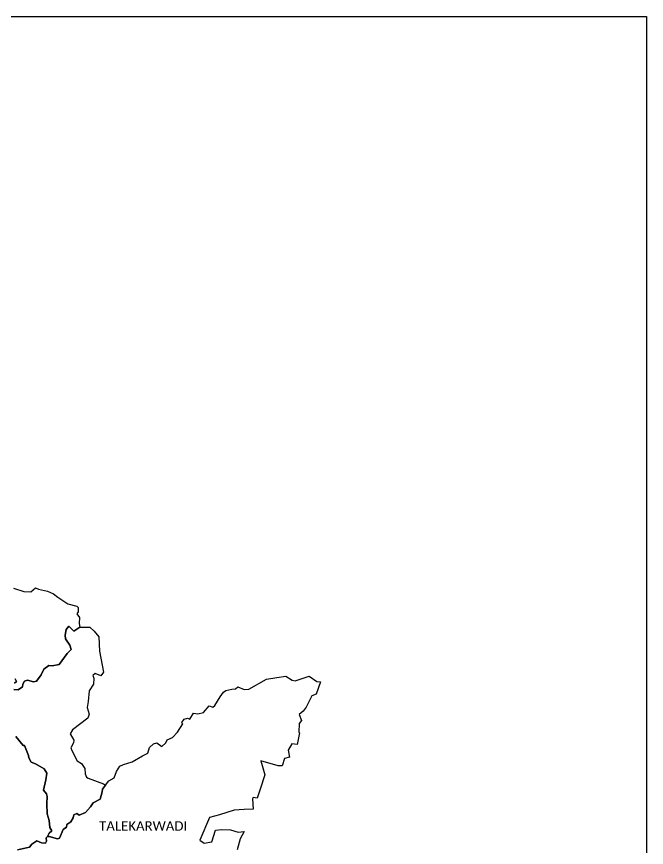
# Model space of a CAD drawing. Header units: metres. Extents: x 0 to 561379, y 0 to 4092696.
# Drawn here: x 350010 to 359541, y 1758217 to 1770783 of the extents above; entities that cross this region are included whole.
import ezdxf

# ---------------------------------------------------------------- set-up
doc = ezdxf.new("R2010")
doc.units = ezdxf.units.M
doc.layers.add('VILLAGE BOUNDRY', color=32, linetype='Continuous')
doc.layers.add('VILLAGE NAME', color=1, linetype='Continuous')
doc.styles.get("Standard").update_dxf_attribs({"font": 'arial.ttf'})
picture_1 = doc.add_image_def('image3.ecw', size_in_pixel=(712691, 1066842.0))

msp = doc.modelspace()

# ---------------------------------------------------------------- linework, layer by layer
at = {"layer": 'VILLAGE BOUNDRY'}
for points in [[(349964, 1762138, 0), (350118, 1762086, 0), (350224, 1762082, 0), (350296, 1762145, 0), (350340, 1762124, 0), (350477, 1762090, 0), (350567, 1762050, 0), (350632, 1762001, 0), (350785, 1761902, 0), (350919, 1761867, 0), (350943, 1761844, 0), (350943, 1761781, 0), (350919, 1761752, 0), (350960, 1761692, 0), (350957, 1761602, 0), (350968, 1761546, 0), (350874, 1761487, 0), (350799, 1761562, 0), (350761, 1761514, 0), (350745, 1761428, 0), (350751, 1761370, 0), (350813, 1761274, 0), (350835, 1761210, 0), (350774, 1761149, 0), (350652, 1760985, 0), (350549, 1760965, 0), (350495, 1760967, 0), (350422, 1760914, 0), (350382, 1760826, 0), (350311, 1760730, 0), (350263, 1760721, 0), (350176, 1760745, 0), (350130, 1760731, 0), (350103, 1760688, 0), (350100, 1760646, 0), (350032, 1760601, 0), (349969, 1760605, 0)], [(349969, 1760605, 0), (350032, 1760601, 0), (350100, 1760646, 0), (350103, 1760688, 0), (350130, 1760731, 0), (350176, 1760745, 0), (350263, 1760721, 0), (350311, 1760730, 0), (350382, 1760826, 0), (350422, 1760914, 0), (350495, 1760967, 0), (350549, 1760965, 0), (350652, 1760985, 0), (350774, 1761149, 0), (350835, 1761210, 0), (350813, 1761274, 0), (350751, 1761370, 0), (350745, 1761428, 0), (350761, 1761514, 0), (350799, 1761562, 0), (350874, 1761487, 0), (350968, 1761546, 0), (351119, 1761547, 0), (351185, 1761486, 0), (351253, 1761403, 0), (351263, 1761184, 0), (351325, 1760868, 0), (351282, 1760813, 0), (351199, 1760849, 0), (351163, 1760816, 0), (351180, 1760777, 0), (351171, 1760685, 0), (351109, 1760584, 0), (351093, 1760424, 0), (351076, 1760331, 0), (351110, 1760230, 0), (351087, 1760173, 0), (350854, 1759997, 0), (350818, 1759933, 0), (350875, 1759837, 0), (350871, 1759799, 0), (350832, 1759722, 0), (350844, 1759681, 0), (350924, 1759527, 0), (350990, 1759487, 0), (351044, 1759410, 0), (351048, 1759330, 0), (351068, 1759277, 0), (351091, 1759264, 0), (351327, 1759179, 0), (351357, 1759158, 0), (351307, 1759098, 0), (351305, 1759056, 0), (351274, 1758944, 0), (351168, 1758890, 0), (351130, 1758830, 0), (351052, 1758747, 0), (350956, 1758702, 0), (350920, 1758732, 0), (350876, 1758710, 0), (350865, 1758662, 0), (350830, 1758606, 0), (350770, 1758561, 0), (350765, 1758525, 0), (350716, 1758487, 0), (350659, 1758356, 0), (350626, 1758345, 0), (350504, 1758384, 0), (350478, 1758382, 0), (350502, 1758434, 0), (350543, 1758465, 0), (350511, 1758517, 0), (350500, 1758624, 0), (350471, 1758725, 0), (350467, 1758877, 0), (350474, 1758985, 0), (350463, 1759025, 0), (350419, 1759082, 0), (350454, 1759241, 0), (350465, 1759338, 0), (350429, 1759406, 0), (350293, 1759483, 0), (350228, 1759508, 0), (350194, 1759571, 0), (350192, 1759605, 0), (350129, 1759758, 0), (350107, 1759759, 0), (350000, 1759896, 0)], [(349980, 1760700, 0), (350010, 1760727, 0), (349986, 1760766, 0)], [(349986, 1760766, 0), (350010, 1760727, 0), (349980, 1760700, 0)], [(350025, 1758180, 0), (350207, 1758220, 0), (350241, 1758266, 0), (350314, 1758317, 0), (350388, 1758286, 0), (350446, 1758283, 0), (350463, 1758309, 0), (350455, 1758363, 0), (350478, 1758382, 0), (350504, 1758384, 0), (350626, 1758345, 0), (350659, 1758356, 0), (350716, 1758487, 0), (350765, 1758525, 0), (350770, 1758561, 0), (350830, 1758606, 0), (350865, 1758662, 0), (350876, 1758710, 0), (350920, 1758732, 0), (350956, 1758702, 0), (351052, 1758747, 0), (351130, 1758830, 0), (351168, 1758890, 0), (351274, 1758944, 0), (351305, 1759056, 0), (351307, 1759098, 0), (351357, 1759158, 0), (351406, 1759224, 0), (351488, 1759269, 0), (351523, 1759363, 0), (351573, 1759444, 0), (351627, 1759470, 0), (351760, 1759513, 0), (351914, 1759600, 0), (351997, 1759641, 0), (352019, 1759727, 0), (352079, 1759785, 0), (352130, 1759798, 0), (352209, 1759743, 0), (352269, 1759797, 0), (352290, 1759845, 0), (352368, 1759880, 0), (352442, 1759960, 0), (352527, 1760085, 0), (352509, 1760107, 0), (352546, 1760157, 0), (352597, 1760173, 0), (352632, 1760154, 0), (352688, 1760247, 0), (352754, 1760236, 0), (352837, 1760259, 0), (352924, 1760357, 0), (352978, 1760337, 0), (353009, 1760365, 0), (353091, 1760496, 0), (353143, 1760566, 0), (353174, 1760588, 0), (353269, 1760612, 0), (353321, 1760613, 0), (353357, 1760643, 0), (353453, 1760604, 0), (353522, 1760610, 0), (353792, 1760759, 0), (353950, 1760788, 0), (354086, 1760805, 0), (354180, 1760745, 0), (354223, 1760738, 0), (354438, 1760807, 0), (354555, 1760725, 0), (354608, 1760719, 0), (354545, 1760537, 0), (354478, 1760508, 0), (354394, 1760340, 0), (354345, 1760276, 0), (354285, 1760225, 0), (354319, 1760135, 0), (354284, 1760093, 0), (354279, 1759962, 0), (354293, 1759949, 0), (354256, 1759772, 0), (354175, 1759782, 0), (354118, 1759688, 0), (354140, 1759580, 0), (354063, 1759561, 0), (354027, 1759451, 0), (353969, 1759452, 0), (353705, 1759528, 0), (353767, 1759315, 0), (353698, 1759100, 0), (353650, 1758963, 0), (353588, 1758971, 0), (353582, 1758952, 0), (353592, 1758794, 0), (353453, 1758791, 0), (353304, 1758780, 0), (353079, 1758711, 0), (352927, 1758671, 0), (352780, 1758324, 0), (352849, 1758279, 0), (352963, 1758300, 0), (353018, 1758479, 0), (353115, 1758487, 0), (353248, 1758484, 0), (353362, 1758447, 0), (353454, 1758459, 0), (353392, 1758347, 0), (353346, 1758179, 0)], [(350000, 1759896, 0), (350107, 1759759, 0), (350129, 1759758, 0), (350192, 1759605, 0), (350194, 1759571, 0), (350228, 1759508, 0), (350293, 1759483, 0), (350429, 1759406, 0), (350465, 1759338, 0), (350454, 1759241, 0), (350419, 1759082, 0), (350463, 1759025, 0), (350474, 1758985, 0), (350467, 1758877, 0), (350471, 1758725, 0), (350500, 1758624, 0), (350511, 1758517, 0), (350543, 1758465, 0), (350502, 1758434, 0), (350478, 1758382, 0), (350455, 1758363, 0), (350463, 1758309, 0), (350446, 1758283, 0), (350388, 1758286, 0), (350314, 1758317, 0), (350241, 1758266, 0), (350207, 1758220, 0), (350025, 1758180, 0)]]:
    msp.add_polyline3d(points, dxfattribs=at)

# ---------------------------------------------------------------- texts
at = {"layer": 'VILLAGE NAME', "insert": (351258, 1758613), "char_height": 143.7, "attachment_point": 1, "rotation": 359.9793}
msp.add_mtext_dynamic_manual_height_columns('{\\fCalibri|b0|i0|c0|p34;TALEKARWADI}', width=1418, gutter_width=718, heights=[0], dxfattribs=at)

# ---------------------------------------------------------------- pictures from other files: only their frames are drawn
image = msp.add_image(picture_1, insert=(338160, 1738777), size_in_units=(21381, 32005))
image.dxf.flags = 7

doc.saveas('drawing.dxf')
